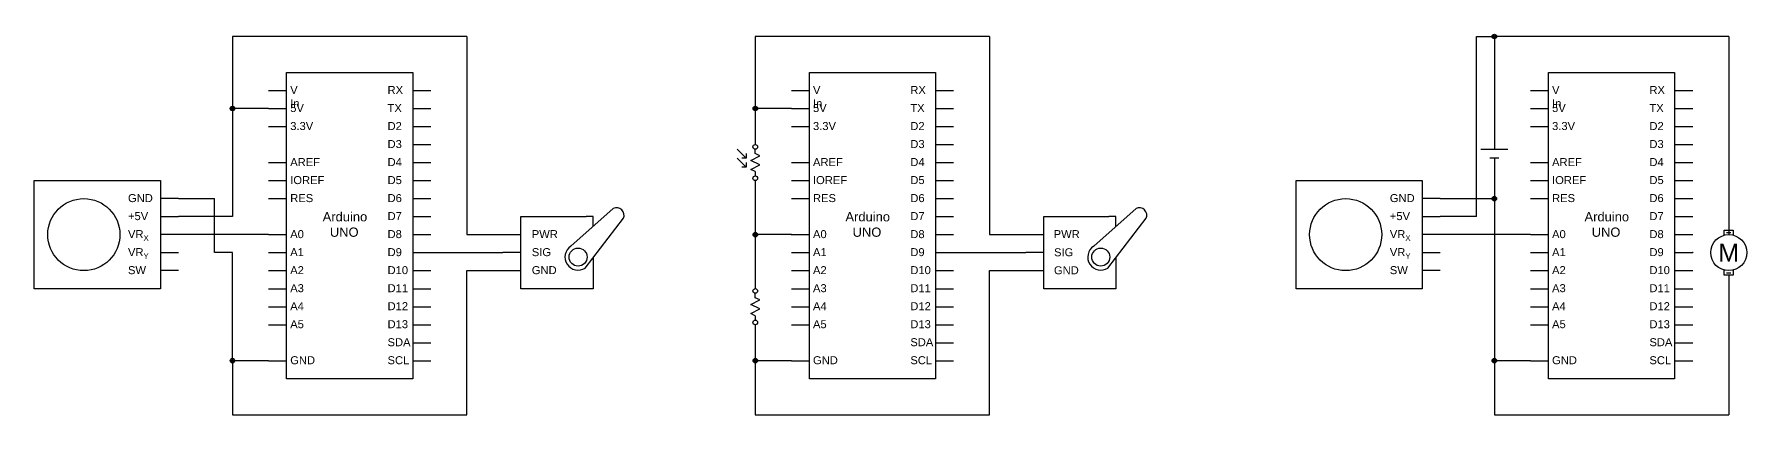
# Model space of a CAD drawing. Header units: millimetres. Extents: x 50 to 1990, y 49 to 261.
# Drawn here: x 50 to 1000, y 50 to 261 of the extents above; entities that cross this region are included whole.
import ezdxf
from ezdxf.enums import TextEntityAlignment as Align

# ---------------------------------------------------------------- set-up
doc = ezdxf.new("R2010")
doc.units = ezdxf.units.MM
doc.layers.add('SYMS', color=7, linetype='Continuous')
doc.layers.add('WIRES', color=7, linetype='Continuous')
doc.styles.get("Standard").update_dxf_attribs({"font": 'arial.ttf'})
doc.styles.add('WD', font='romans.shx')

# ---------------------------------------------------------------- blocks, each defined once
blk = doc.blocks.new('WDDOT')
for radius in [0.03, 0.0187, 0.00929]:
    blk.add_circle((0, 0), radius)
blk = doc.blocks.new('HRE1T')
for p, q in [((-0.125, 0), (-0.188, 0)), ((-0.125, 0), (-0.094, 0.062)), ((-0.094, 0.062), (-0.031, -0.062)), ((-0.031, -0.062), (0.031, 0.062)), ((0.031, 0.062), (0.094, -0.062)), ((0.094, -0.062), (0.125, 0)), ((0.125, 0), (0.188, 0))]:
    blk.add_line(p, q)
for centre in [(-0.218, 0), (0.218, 0)]:
    blk.add_circle(centre, 0.0322)
at = {"style": 'WD'}
for tag, width, p in [('INST', 0.7, (0, 0.888)), ('LOC', 0.7, (0, 0.719)), ('DESC1', 0.7, (0, 0.562)), ('DESC2', 0.7, (0, 0.406)), ('RATING1', 0.9, (0.006, 0.094))]:
    blk.add_attdef(tag, text='', height=0.125, dxfattribs=dict(at, width=width)).set_placement(p, align=Align.CENTER)
blk.add_attdef('TAG1', text='', height=0.125, dxfattribs=at).set_placement((0, 0.25), align=Align.CENTER)
for tag, p, height, flags in [('X4TERM01', (-0.25, 0), 0.0125, 1), ('FAMILY', (0.205, 0.152), 0.01, 9), ('X1TERM02', (0.25, 0), 0.0125, 1)]:
    blk.add_attdef(tag, p, '', height=height, dxfattribs=dict(at, flags=flags))
at = {"linetype": 'Continuous', "style": 'WD', "flags": 9}
for tag, p in [('ASSYCODE', (0.219, 0.062)), ('MFG', (0.228, 0.089)), ('CAT', (0.23, 0.108))]:
    blk.add_attdef(tag, text='', height=0.01, dxfattribs=at).set_placement(p, align=Align.CENTER)
at = {"linetype": 'Continuous', "style": 'WD', "flags": 8}
blk.add_attdef('TERM01', text='', height=0.125, dxfattribs=at).set_placement((-0.312, -0.047), align=Align.TOP_RIGHT)
at = {"style": 'WD', "width": 0.9}
blk.add_attdef('RATING2', text='', height=0.125, dxfattribs=at).set_placement((0.006, -0.125), align=Align.TOP_CENTER)
at = {"linetype": 'Continuous', "style": 'WD', "flags": 8}
blk.add_attdef('TERM02', text='', height=0.125, dxfattribs=at).set_placement((0.312, -0.047), align=Align.TOP_LEFT)

msp = doc.modelspace()

# ---------------------------------------------------------------- linework, layer by layer
for points in [[(190, 240), (260, 240), (260, 70), (190, 70)], [(480, 240), (550, 240), (550, 70), (480, 70)], [(890, 240), (960, 240), (960, 70), (890, 70)]]:
    msp.add_lwpolyline(points, close=True)
at = {"layer": 'SYMS'}
for p, q in [((160, 260), (160, 220)), ((450, 260), (450, 220)), ((850, 160), (850, 260)), ((850, 260), (860, 260)), ((860, 260), (860, 197.5)), ((160, 220), (160, 160)), ((440, 197.5), (445, 192.5)), ((440, 192.5), (445, 187.5)), ((445, 192.5), (442.5, 192.5)), ((445, 195), (445, 192.5)), ((445, 190), (445, 187.5)), ((852.5, 197.5), (867.5, 197.5)), ((862.5, 192.5), (857.5, 192.5)), ((860, 192.5), (860, 50)), ((445, 187.5), (442.5, 187.5)), ((130, 170), (150, 170)), ((347.71, 143.61), (371.24, 164.49)), ((637.71, 143.61), (661.24, 164.49)), ((830, 170), (860, 170)), ((160, 160), (130, 160)), ((355.62, 131.47), (376.9, 159.07)), ((360, 160), (356.16, 160)), ((360, 154.52), (360, 160)), ((610, 120), (610, 160)), ((610, 160), (646.16, 160)), ((645.62, 131.47), (666.9, 159.07)), ((650, 160), (646.16, 160)), ((650, 154.52), (650, 160)), ((850, 160), (830, 160)), ((988.75, 151.25), (991.25, 151.25)), ((650, 137.21), (650, 120)), ((988.75, 128.75), (991.25, 128.75)), ((650, 120), (610, 120)), ((160, 80), (160, 50)), ((450, 80), (450, 50))]:
    msp.add_line(p, q, dxfattribs=at)
for points in [[(120, 120), (50, 120), (50, 180), (120, 180)], [(820, 120), (750, 120), (750, 180), (820, 180)]]:
    msp.add_lwpolyline(points, close=True, dxfattribs=at)
for points in [[(360, 137.21), (360, 120), (320, 120), (320, 160), (356.16, 160)], [(987.5, 149.68), (987.5, 152.5), (992.5, 152.5), (992.5, 149.68)], [(992.5, 130.32), (992.5, 127.5), (987.5, 127.5), (987.5, 130.32)]]:
    msp.add_lwpolyline(points, dxfattribs=at)
for centre, radius in [((77.5, 150), 20), ((777.5, 150), 20), ((351.67, 137.54), 5), ((641.67, 137.54), 5), ((990, 140), 10)]:
    msp.add_circle(centre, radius, dxfattribs=at)
for centre, radius, start, end in [((373.03, 160.7), 4.2, 337.09076, 115.33159), ((663.03, 160.7), 4.2, 337.09076, 115.33159), ((351.67, 137.54), 7.24, 123.07158, 303.07158), ((641.67, 137.54), 7.24, 123.07158, 303.07158)]:
    msp.add_arc(centre, radius, start, end, dxfattribs=at)
at = {"layer": 'WIRES'}
for p, q in [((290, 260), (160, 260)), ((290, 260), (290, 150)), ((580, 260), (450, 260)), ((580, 260), (580, 150)), ((990, 260), (860, 260)), ((990, 260), (990, 150)), ((180, 230), (190, 230)), ((260, 230), (270, 230)), ((470, 230), (480, 230)), ((550, 230), (560, 230)), ((880, 230), (890, 230)), ((960, 230), (970, 230)), ((180, 220), (160, 220)), ((180, 220), (190, 220)), ((260, 220), (270, 220)), ((470, 220), (450, 220)), ((450, 220), (450, 200)), ((470, 220), (480, 220)), ((550, 220), (560, 220)), ((880, 220), (890, 220)), ((960, 220), (970, 220)), ((180, 210), (190, 210)), ((260, 210), (270, 210)), ((470, 210), (480, 210)), ((550, 210), (560, 210)), ((880, 210), (890, 210)), ((960, 210), (970, 210)), ((260, 200), (270, 200)), ((550, 200), (560, 200)), ((960, 200), (970, 200)), ((180, 190), (190, 190)), ((260, 190), (270, 190)), ((470, 190), (480, 190)), ((550, 190), (560, 190)), ((880, 190), (890, 190)), ((960, 190), (970, 190)), ((180, 180), (190, 180)), ((260, 180), (270, 180)), ((450, 180), (450, 120)), ((470, 180), (480, 180)), ((550, 180), (560, 180)), ((880, 180), (890, 180)), ((960, 180), (970, 180)), ((130, 170), (120, 170)), ((150, 150.05), (150, 170)), ((180, 170), (190, 170)), ((260, 170), (270, 170)), ((470, 170), (480, 170)), ((550, 170), (560, 170)), ((830, 170), (820, 170)), ((880, 170), (890, 170)), ((960, 170), (970, 170)), ((120, 160), (130, 160)), ((260, 160), (270, 160)), ((550, 160), (560, 160)), ((820, 160), (830, 160)), ((960, 160), (970, 160)), ((130, 150), (120, 150)), ((180, 150), (130, 150)), ((150, 140), (150, 149.95)), ((180, 150), (190, 150)), ((260, 150), (270, 150)), ((290, 150), (310, 150)), ((310, 150), (320, 150)), ((470, 150), (450, 150)), ((470, 150), (480, 150)), ((550, 150), (560, 150)), ((580, 150), (600, 150)), ((600, 150), (610, 150)), ((830, 150), (820, 150)), ((880, 150), (830, 150)), ((880, 150), (890, 150)), ((960, 150), (970, 150)), ((120, 140), (130, 140)), ((160, 140), (150, 140)), ((160, 80), (160, 140)), ((180, 140), (190, 140)), ((260, 140), (270, 140)), ((270, 140), (310, 140)), ((320, 140), (310, 140)), ((470, 140), (480, 140)), ((550, 140), (560, 140)), ((560, 140), (600, 140)), ((610, 140), (600, 140)), ((820, 140), (830, 140)), ((880, 140), (890, 140)), ((960, 140), (970, 140)), ((130, 130), (120, 130)), ((180, 130), (190, 130)), ((260, 130), (270, 130)), ((290, 50), (290, 130)), ((290, 130), (310, 130)), ((310, 130), (320, 130)), ((470, 130), (480, 130)), ((550, 130), (560, 130)), ((580, 50), (580, 130)), ((580, 130), (600, 130)), ((600, 130), (610, 130)), ((830, 130), (820, 130)), ((880, 130), (890, 130)), ((960, 130), (970, 130)), ((990, 127.5), (990, 50)), ((180, 120), (190, 120)), ((260, 120), (270, 120)), ((470, 120), (480, 120)), ((550, 120), (560, 120)), ((880, 120), (890, 120)), ((960, 120), (970, 120)), ((180, 110), (190, 110)), ((260, 110), (270, 110)), ((470, 110), (480, 110)), ((550, 110), (560, 110)), ((880, 110), (890, 110)), ((960, 110), (970, 110)), ((180, 100), (190, 100)), ((260, 100), (270, 100)), ((450, 100), (450, 80)), ((470, 100), (480, 100)), ((550, 100), (560, 100)), ((880, 100), (890, 100)), ((960, 100), (970, 100)), ((260, 90), (270, 90)), ((550, 90), (560, 90)), ((960, 90), (970, 90)), ((180, 80), (160, 80)), ((180, 80), (190, 80)), ((260, 80), (270, 80)), ((470, 80), (450, 80)), ((470, 80), (480, 80)), ((550, 80), (560, 80)), ((880, 80), (860, 80)), ((880, 80), (890, 80)), ((960, 80), (970, 80)), ((160, 50), (290, 50)), ((450, 50), (580, 50)), ((860, 50), (990, 50))]:
    msp.add_line(p, q, dxfattribs=at)
msp.add_arc((150, 150), 0.05, 90, 270, dxfattribs=at)

# ---------------------------------------------------------------- block references
at = {"layer": 'SYMS', "xscale": 41.66666666666509, "yscale": 41.66666666666509, "zscale": 41.66666666666509}
for p in [(860, 260), (160, 220), (450, 220), (860, 170), (450, 150), (160, 80), (450, 80), (860, 80)]:
    msp.add_blockref('WDDOT', p, dxfattribs=at)
at = {"layer": 'SYMS'}
for p in [(450, 220), (180, 150), (450, 150), (470, 150), (880, 150), (270, 140), (560, 140), (970, 140), (160, 80), (450, 80), (860, 80)]:
    msp.add_blockref('WDDOT', p, dxfattribs=at)
at = {"layer": 'SYMS', "xscale": 40, "yscale": 40, "zscale": 40, "rotation": 90}
for p in [(450, 190), (450, 110)]:
    msp.add_blockref('HRE1T', p, dxfattribs=at)

# ---------------------------------------------------------------- texts
for s, p in [('PWR', (615.52, 148.06)), ('SIG', (615.72, 137.99)), ('GND', (615.67, 127.99))]:
    msp.add_text(s, height=4.439).set_placement(p)
at = {"attachment_point": 1}
for s, width, gutter_width, heights, insert, char_height in [('V In', 10.1612, 22.2, [4.24], (192, 232.5), 4.439), ('RX', 10.1612, 22.2, [4.24], (246, 232.5), 4.439), ('V In', 10.1612, 22.2, [4.24], (482, 232.5), 4.439), ('RX', 10.1612, 22.2, [4.24], (536, 232.5), 4.439), ('V In', 10.1612, 22.2, [4.24], (892, 232.5), 4.439), ('RX', 10.1612, 22.2, [4.24], (946, 232.5), 4.439), ('5V', 10.1612, 22.2, [4.24], (192, 222.5), 4.439), ('TX', 10.1612, 22.2, [4.24], (246, 222.5), 4.439), ('5V', 10.1612, 22.2, [4.24], (482, 222.5), 4.439), ('TX', 10.1612, 22.2, [4.24], (536, 222.5), 4.439), ('5V', 10.1612, 22.2, [4.24], (892, 222.5), 4.439), ('TX', 10.1612, 22.2, [4.24], (946, 222.5), 4.439), ('3.3V', 10.1612, 22.2, [4.24], (192, 212.5), 4.439), ('D2', 10.1612, 22.2, [4.24], (246, 212.5), 4.439), ('3.3V', 10.1612, 22.2, [4.24], (482, 212.5), 4.439), ('D2', 10.1612, 22.2, [4.24], (536, 212.5), 4.439), ('3.3V', 10.1612, 22.2, [4.24], (892, 212.5), 4.439), ('D2', 10.1612, 22.2, [4.24], (946, 212.5), 4.439), ('D3', 10.1612, 22.2, [4.24], (246, 202.5), 4.439), ('D3', 10.1612, 22.2, [4.24], (536, 202.5), 4.439), ('D3', 10.1612, 22.2, [4.24], (946, 202.5), 4.439), ('AREF', 10.1612, 22.2, [4.24], (192, 192.5), 4.439), ('D4', 10.1612, 22.2, [4.24], (246, 192.5), 4.439), ('AREF', 10.1612, 22.2, [4.24], (482, 192.5), 4.439), ('D4', 10.1612, 22.2, [4.24], (536, 192.5), 4.439), ('AREF', 10.1612, 22.2, [4.24], (892, 192.5), 4.439), ('D4', 10.1612, 22.2, [4.24], (946, 192.5), 4.439), ('IOREF', 10.1612, 22.2, [4.24], (192, 182.5), 4.439), ('D5', 10.1612, 22.2, [4.24], (246, 182.5), 4.439), ('IOREF', 10.1612, 22.2, [4.24], (482, 182.5), 4.439), ('D5', 10.1612, 22.2, [4.24], (536, 182.5), 4.439), ('IOREF', 10.1612, 22.2, [4.24], (892, 182.5), 4.439), ('D5', 10.1612, 22.2, [4.24], (946, 182.5), 4.439), ('GND', 10.1612, 22.2, [4.24], (102, 172.5), 4.439), ('RES', 10.1612, 22.2, [4.24], (192, 172.5), 4.439), ('D6', 10.1612, 22.2, [4.24], (246, 172.5), 4.439), ('RES', 10.1612, 22.2, [4.24], (482, 172.5), 4.439), ('D6', 10.1612, 22.2, [4.24], (536, 172.5), 4.439), ('GND', 10.1612, 22.2, [4.24], (802, 172.5), 4.439), ('RES', 10.1612, 22.2, [4.24], (892, 172.5), 4.439), ('D6', 10.1612, 22.2, [4.24], (946, 172.5), 4.439), ('+5V', 10.1612, 22.2, [4.24], (102, 162.5), 4.439), ('Arduino\\P  UNO', 71.7694, 25.68, [0], (210, 162.5), 5.135), ('D7', 10.1612, 22.2, [4.24], (246, 162.5), 4.439), ('Arduino\\P  UNO', 71.7694, 25.68, [0], (500, 162.5), 5.135), ('D7', 10.1612, 22.2, [4.24], (536, 162.5), 4.439), ('+5V', 10.1612, 22.2, [4.24], (802, 162.5), 4.439), ('Arduino\\P  UNO', 71.7694, 25.68, [0], (910, 162.5), 5.135), ('D7', 10.1612, 22.2, [4.24], (946, 162.5), 4.439), ('\\A1;VR{\\H0.7x;\\S^ X;}', 10.1612, 22.2, [4.24], (102, 152.5), 4.4393), ('A0', 10.1612, 22.2, [4.24], (192, 152.5), 4.439), ('D8', 10.1612, 22.2, [4.24], (246, 152.5), 4.439), ('PWR', 10.1612, 22.2, [4.24], (326, 152.5), 4.439), ('A0', 10.1612, 22.2, [4.24], (482, 152.5), 4.439), ('D8', 10.1612, 22.2, [4.24], (536, 152.5), 4.439), ('\\A1;VR{\\H0.7x;\\S^ X;}', 10.1612, 22.2, [4.24], (802, 152.5), 4.4393), ('A0', 10.1612, 22.2, [4.24], (892, 152.5), 4.439), ('D8', 10.1612, 22.2, [4.24], (946, 152.5), 4.439), ('\\A1;VR{\\H0.7x;\\S^ Y;}', 10.1612, 22.2, [4.24], (102, 142.5), 4.4393), ('A1', 10.1612, 22.2, [4.24], (192, 142.5), 4.439), ('D9', 10.1612, 22.2, [4.24], (246, 142.5), 4.439), ('SIG', 10.1612, 22.2, [4.24], (326, 142.5), 4.439), ('A1', 10.1612, 22.2, [4.24], (482, 142.5), 4.439), ('D9', 10.1612, 22.2, [4.24], (536, 142.5), 4.439), ('\\A1;VR{\\H0.7x;\\S^ Y;}', 10.1612, 22.2, [4.24], (802, 142.5), 4.4393), ('A1', 10.1612, 22.2, [4.24], (892, 142.5), 4.439), ('D9', 10.1612, 22.2, [4.24], (946, 142.5), 4.439), ('SW', 10.1612, 22.2, [4.24], (102, 132.5), 4.439), ('A2', 10.1612, 22.2, [4.24], (192, 132.5), 4.439), ('D10', 9.8474, 22.2, [4.24], (246, 132.5), 4.439), ('GND', 10.1612, 22.2, [4.24], (326, 132.5), 4.439), ('A2', 10.1612, 22.2, [4.24], (482, 132.5), 4.439), ('D10', 9.8474, 22.2, [4.24], (536, 132.5), 4.439), ('SW', 10.1612, 22.2, [4.24], (802, 132.5), 4.439), ('A2', 10.1612, 22.2, [4.24], (892, 132.5), 4.439), ('D10', 9.8474, 22.2, [4.24], (946, 132.5), 4.439), ('A3', 10.1612, 22.2, [4.24], (192, 122.5), 4.439), ('D11', 9.8474, 22.2, [4.24], (246, 122.5), 4.439), ('A3', 10.1612, 22.2, [4.24], (482, 122.5), 4.439), ('D11', 9.8474, 22.2, [4.24], (536, 122.5), 4.439), ('A3', 10.1612, 22.2, [4.24], (892, 122.5), 4.439), ('D11', 9.8474, 22.2, [4.24], (946, 122.5), 4.439), ('A4', 10.1612, 22.2, [4.24], (192, 112.5), 4.439), ('D12', 10.1612, 22.2, [4.24], (246, 112.5), 4.439), ('A4', 10.1612, 22.2, [4.24], (482, 112.5), 4.439), ('D12', 10.1612, 22.2, [4.24], (536, 112.5), 4.439), ('A4', 10.1612, 22.2, [4.24], (892, 112.5), 4.439), ('D12', 10.1612, 22.2, [4.24], (946, 112.5), 4.439), ('A5', 10.1612, 22.2, [4.24], (192, 102.5), 4.439), ('D13', 10.1612, 22.2, [4.24], (246, 102.5), 4.439), ('A5', 10.1612, 22.2, [4.24], (482, 102.5), 4.439), ('D13', 10.1612, 22.2, [4.24], (536, 102.5), 4.439), ('A5', 10.1612, 22.2, [4.24], (892, 102.5), 4.439), ('D13', 10.1612, 22.2, [4.24], (946, 102.5), 4.439), ('SDA', 10.1612, 22.2, [4.24], (246, 92.5), 4.439), ('SDA', 10.1612, 22.2, [4.24], (536, 92.5), 4.439), ('SDA', 10.1612, 22.2, [4.24], (946, 92.5), 4.439), ('GND', 10.1612, 22.2, [4.24], (192, 82.5), 4.439), ('SCL', 10.1612, 22.2, [4.24], (246, 82.5), 4.439), ('GND', 10.1612, 22.2, [4.24], (482, 82.5), 4.439), ('SCL', 10.1612, 22.2, [4.24], (536, 82.5), 4.439), ('GND', 10.1612, 22.2, [4.24], (892, 82.5), 4.439), ('SCL', 10.1612, 22.2, [4.24], (946, 82.5), 4.439)]:
    msp.add_mtext_dynamic_manual_height_columns(s, width=width, gutter_width=gutter_width, heights=heights, dxfattribs=dict(at, insert=insert, char_height=char_height))
at = {"layer": 'SYMS', "insert": (985, 145), "char_height": 10, "attachment_point": 1}
msp.add_mtext_dynamic_manual_height_columns('\\pxqc;M', width=10, gutter_width=12.5, heights=[10], dxfattribs=at)

doc.saveas('drawing.dxf')
